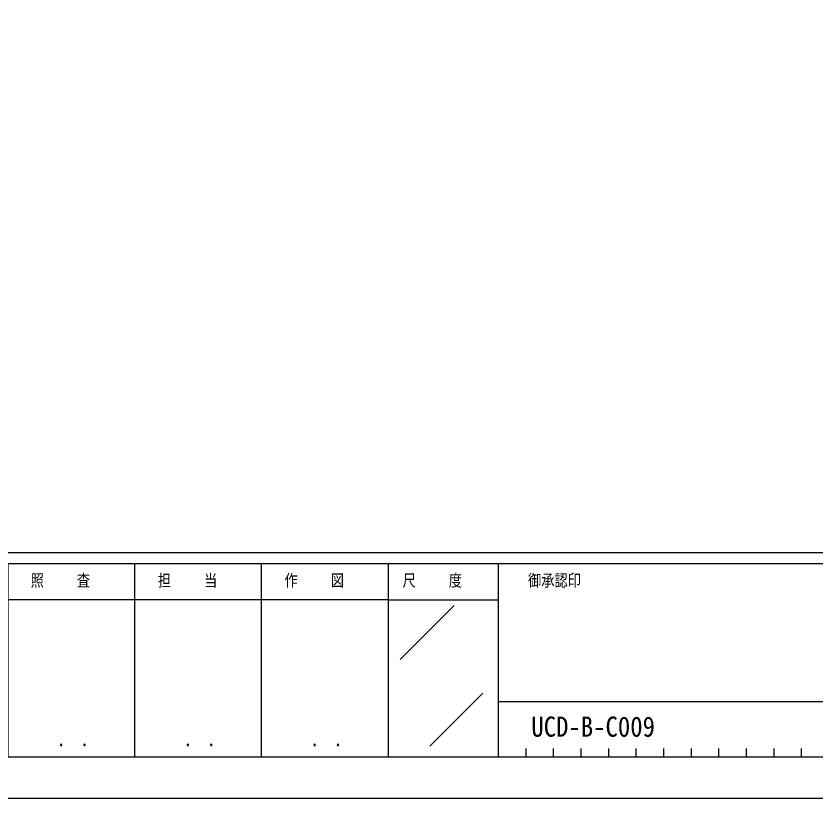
# Model space of a CAD drawing. Units: millimetres, scale not verified. Extents: x -27332 to 2102, y -19305 to 1485.
# Drawn here: x -8031 to -2955, y -19305 to -14335 of the extents above; entities that cross this region are included whole.
import ezdxf
from ezdxf.enums import TextEntityAlignment as Align

# ---------------------------------------------------------------- set-up
doc = ezdxf.new("R2010")
doc.units = ezdxf.units.MM
doc.header["$LTSCALE"] = 40
doc.layers.add('0-2_USER1', color=3, linetype='Continuous')
doc.layers.add('0-7_YKK_ZWAK', color=7, linetype='Continuous')
doc.styles.add('ＭＳ ゴシック', font='')
doc.styles.get('ＭＳ ゴシック').set_extended_font_data('MS Gothic')

msp = doc.modelspace()

# ---------------------------------------------------------------- linework, layer by layer
at = {"layer": '0-7_YKK_ZWAK'}
for p, q in [((1017.57, -17747.5), (-26282.43, -17747.5)), ((-7277.43, -17817.5), (-7277.43, -19042.5)), ((-6472.43, -17817.5), (-6472.43, -19042.5)), ((-5667.43, -17817.5), (-5667.43, -19042.5)), ((-4967.43, -17817.5), (-5667.43, -17817.5)), ((-1353.68, -17817.5), (-4967.43, -17817.5)), ((-4967.43, -17817.5), (-4967.43, -19042.5)), ((-5667.43, -18045), (-8082.43, -18045)), ((-5667.43, -18045), (-4967.43, -18045)), ((-5590.13, -18424.02), (-5247.37, -18081.25)), ((-5402.65, -18975.96), (-5065.88, -18639.19)), ((-4967.43, -18692.5), (-1353.68, -18692.5)), ((-4792.43, -18990), (-4792.43, -19042.5)), ((-4617.43, -18990), (-4617.43, -19042.5)), ((-4442.43, -18990), (-4442.43, -19042.5)), ((-4267.43, -18990), (-4267.43, -19042.5)), ((-4092.43, -18990), (-4092.43, -19042.5)), ((-3917.43, -18990), (-3917.43, -19042.5)), ((-3742.43, -18990), (-3742.43, -19042.5)), ((-3567.43, -18990), (-3567.43, -19042.5)), ((-3392.43, -18990), (-3392.43, -19042.5)), ((-3217.43, -18990), (-3217.43, -19042.5)), ((-3042.43, -18990), (-3042.43, -19042.5)), ((-8082.43, -19042.5), (-5667.43, -19042.5)), ((-5667.43, -19042.5), (-4967.43, -19042.5)), ((-4967.43, -19042.5), (-1353.68, -19042.5))]:
    msp.add_line(p, q, dxfattribs=at)
msp.add_lwpolyline([(-27332.5, -19305), (2102.5, -19305), (2102.5, 1485), (-27332.5, 1485)], close=True, dxfattribs=at)
msp.add_lwpolyline([(-5667.43, -17817.5), (-8082.43, -17817.5), (-8082.43, -19042.5)], dxfattribs=at)

# ---------------------------------------------------------------- texts
at = {"layer": '0-2_USER1', "style": 'ＭＳ ゴシック', "width": 0.9}
msp.add_text('UCD-B-C009', height=128.3, dxfattribs=at).set_placement((-4757.13, -18953.96), align=Align.BOTTOM_LEFT)
at = {"layer": '0-7_YKK_ZWAK', "style": 'ＭＳ ゴシック', "width": 0.8}
for s, height, p in [('照     査', 76.98, (-7937.53, -17983.75)), ('担     当', 76.98, (-7129.73, -17983.75)), ('作     図', 76.98, (-6324.73, -17983.75)), ('尺     度', 76.98, (-5575.03, -17983.75)), ('御承認印', 76.98, (-4778.02, -17983.75)), ('． ．', 90.71, (-7767.5, -19005.23)), ('． ．', 90.71, (-6962.5, -19005.23)), ('． ．', 90.71, (-6157.5, -19005.23))]:
    msp.add_text(s, height=height, dxfattribs=at).set_placement(p, align=Align.BOTTOM_LEFT)

doc.saveas('drawing.dxf')
